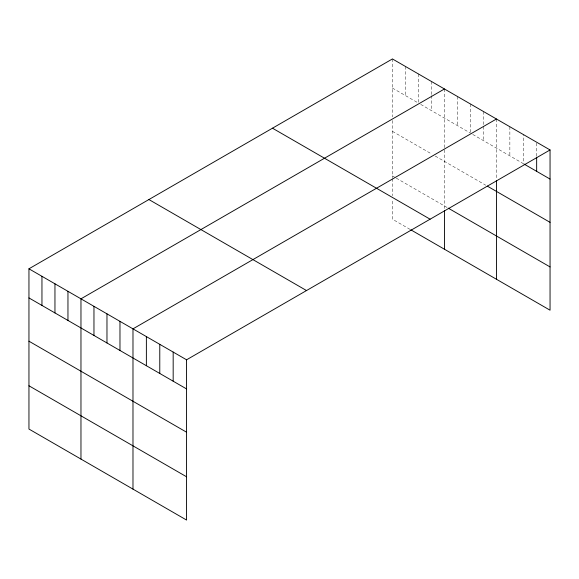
<?xml version="1.0" encoding="UTF-8"?>
<svg xmlns="http://www.w3.org/2000/svg" width="579" height="579" viewBox="0 0 579 579"><rect width="100%" height="100%" fill="white"/><g stroke="black" fill="none" stroke-linecap="round" stroke-linejoin="round"><path stroke-width="0.43" stroke-dasharray="2.9 2.17" d="M392.432 88.073L417.676 102.642M420.73 104.408L470.452 133.119M472.746 134.444L523.257 163.604L523.257 134.473M392.432 131.346L431.442 153.869M435.263 156.077L485.752 185.222M392.432 175.929L395.493 177.695M396.253 178.137L447.502 207.723M410.026 229.356L392.432 219.202L392.432 199.364M536.653 143.093L536.653 156.33M509.86 126.743L509.86 155.867M496.456 119.006L496.456 179.685M483.458 111.501L483.458 125.621M483.458 126.504L483.458 140.625M470.452 103.988L470.452 132.236M457.446 96.483L457.446 125.607M444.448 88.978L444.448 209.562M431.442 81.465L431.442 94.71M431.442 95.593L431.442 110.596M418.436 73.96L418.436 102.201M405.438 66.455L405.438 95.578M392.432 58.942L392.432 116.922M392.432 120.526L392.432 177.731M392.432 178.636L392.432 195.76"/><path stroke-width="0.87" d="M28.95 268.801L186.568 359.798L186.568 520.058L28.95 429.053L28.95 268.801L392.432 58.942L550.05 149.947L550.05 310.199L410.786 229.798M444.448 88.978L80.966 298.829L80.966 459.082M496.456 119.006L132.982 328.858L132.982 489.117M186.568 359.798L550.05 149.947M524.002 164.031L550.05 179.07M487.279 186.105L550.05 222.343M448.269 208.165L550.05 266.926M272.485 128.198L430.103 219.195M148.897 199.545L306.515 290.549M28.95 297.924L186.568 388.929M28.95 341.197L186.568 432.202M28.95 385.78L186.568 476.785M536.653 157.213L536.653 171.341M496.456 180.583L496.456 279.259M444.448 210.466L444.448 249.231M173.172 352.061L173.172 381.192M159.775 344.331L159.775 373.455M146.378 336.594L146.378 365.718M119.976 321.352L119.976 350.476M106.97 313.847L106.97 342.971M93.964 306.334L93.964 335.465M67.96 291.324L67.96 320.448M54.954 283.811L54.954 312.942M41.956 276.306L41.956 305.43"/></g></svg>
